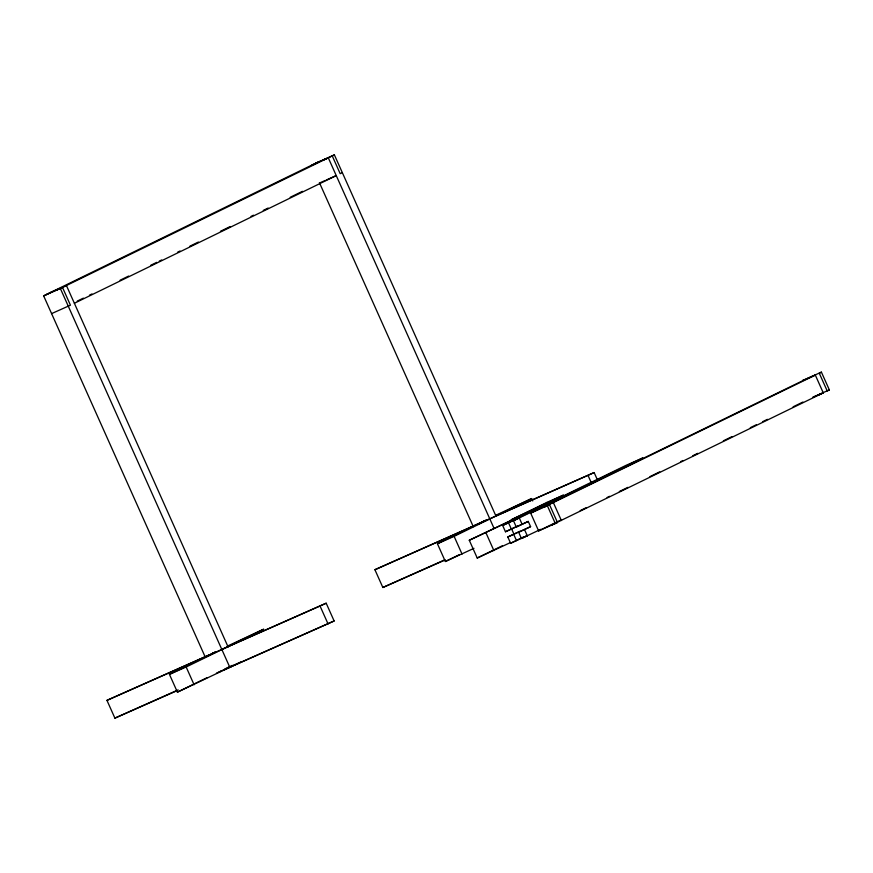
<?xml version="1.0" encoding="UTF-8"?>
<svg xmlns="http://www.w3.org/2000/svg" width="873" height="873" viewBox="0 0 873 873"><rect width="100%" height="100%" fill="white"/><g stroke="black" fill="none" stroke-linecap="round" stroke-linejoin="round"><path stroke-width="1.31" d="M205.362 657.347L43.65 295.849L317.685 162.247M321.428 160.687L311.606 165.204M326.349 158.515L322.41 160.436L328.303 157.827L494.074 528.416M43.65 295.849L60.346 288.472L334.381 154.87L496.093 516.369M77.25 301.109L83.372 298.13M89.493 295.139L91.938 293.95M120.081 280.222L128.647 276.054M150.68 265.316L156.802 262.326M159.246 261.136L161.691 259.947M177.601 252.188L180.045 250.988M189.834 246.219L198.4 242.039M220.433 231.301L230.221 226.533M251.031 216.384L253.476 215.195M263.264 210.415L268.164 208.036M290.185 197.298L302.429 191.329M74.369 303.28L336.258 175.593L326.677 179.827M342.325 172.636L340.186 173.683L332.242 155.907M177.066 690.663L114.898 718.13L106.953 700.364L210.011 654.543M445.034 560.019L382.854 587.496L374.91 569.72L485.104 520.745L479.037 523.713M231.967 666.295L177.405 692.147L169.449 674.382L209.116 655.045M216.024 651.673L211.255 653.997L215.969 651.913M227.929 645.867L263.679 629.193L186.156 666.994L169.449 674.382M473.974 548.32L445.361 561.503L437.417 543.737L486.359 519.871M495.886 515.223L531.635 498.559L532.705 500.927M211.08 654.357L215.937 651.989M483.948 521.541L486.37 520.352M437.417 543.737L454.113 536.349L531.635 498.559M106.953 700.364L326.186 603.21L334.13 620.976L223.935 669.951L226.074 668.904M374.91 569.72L594.142 472.566L597.328 479.67M469.281 540.256L521.705 515.452L469.281 540.256L477.225 558.022L510.596 542.515M505.478 531.766L517.449 526.201L505.478 531.766L502.673 525.491L626.116 465.309L642.812 457.932L513.477 520.723L516.281 526.986L528.252 521.421L530.588 526.648L518.627 532.214L521.432 538.488L540.758 529.333M502.673 525.491L519.555 517.754L513.477 520.723M557.465 522.469L551.572 525.066L823.272 392.861L815.327 375.095L543.617 507.3L549.51 504.692L557.465 522.469L555.315 523.505L538.619 530.893L530.675 513.117L808.453 377.954M804.699 379.515L802.56 380.563L821.406 372.138L829.35 389.904L827.211 390.951L819.256 373.186L821.406 372.138M813.363 375.783L809.435 377.703L815.327 375.095M530.675 513.117L549.51 504.692M114.898 718.13L178.168 689.899M382.854 587.496L444.881 559.8M177.405 692.147L207.174 677.634M225.158 668.86L232.305 665.379M445.361 561.503L459.656 554.53M516.281 526.986L528.252 521.421M219.025 672.123L221.164 671.075M227.864 668.031L334.13 620.976M240.664 662.061L216.449 673.159M507.813 536.993L519.784 531.428L507.813 536.993L510.618 543.257L527.499 535.52L521.432 538.488M518.627 532.214L530.588 526.648M477.225 558.022L502.237 545.821M510.618 543.257L524.062 536.709M538.619 530.893L561.83 519.577M580.185 510.629L586.296 507.639M607.106 497.501L609.55 496.301M619.339 491.532L627.905 487.352M649.938 476.614L659.726 471.846M680.525 461.697L682.981 460.508M692.769 455.739L697.658 453.349M723.357 440.821L731.923 436.642M750.289 427.694L756.4 424.704M762.522 421.724L767.422 419.335M793.12 406.807L802.909 402.038M813.45 397.16L816.397 395.72M821.307 393.559L817.379 395.469L823.272 392.861M315.535 163.295L334.381 154.87M49.728 292.892L55.621 290.283L45.789 294.801M320.74 182.457L325.454 180.373M51.594 313.614L70.44 305.19L62.496 287.424L56.603 290.032L66.424 285.504L228.126 646.991M495.908 515.976L594.142 472.566M224.416 648.181L326.186 603.21M207.327 655.918L215.009 652.437M223.455 648.704L225.812 647.657M812.654 397.28L829.35 389.904M588.075 475.523L591.25 482.627M553.438 502.783L561.394 520.548M547.371 505.74L555.315 523.505M519.37 518.115L522.174 524.389M524.52 529.605L527.325 535.88M511.556 528.798L513.891 534.025M508.566 522.883L511.371 529.158M513.706 534.385L516.521 540.66M485.977 532.868L493.922 550.645M319.387 182.599L473.308 526.692M454.113 536.349L462.057 554.126M320.107 606.168L328.062 623.933M60.346 288.472L229.828 667.343M186.156 666.994L194.101 684.77M546.804 502.455L511.076 519.871L563.5 495.067L546.804 502.455"/></g></svg>
